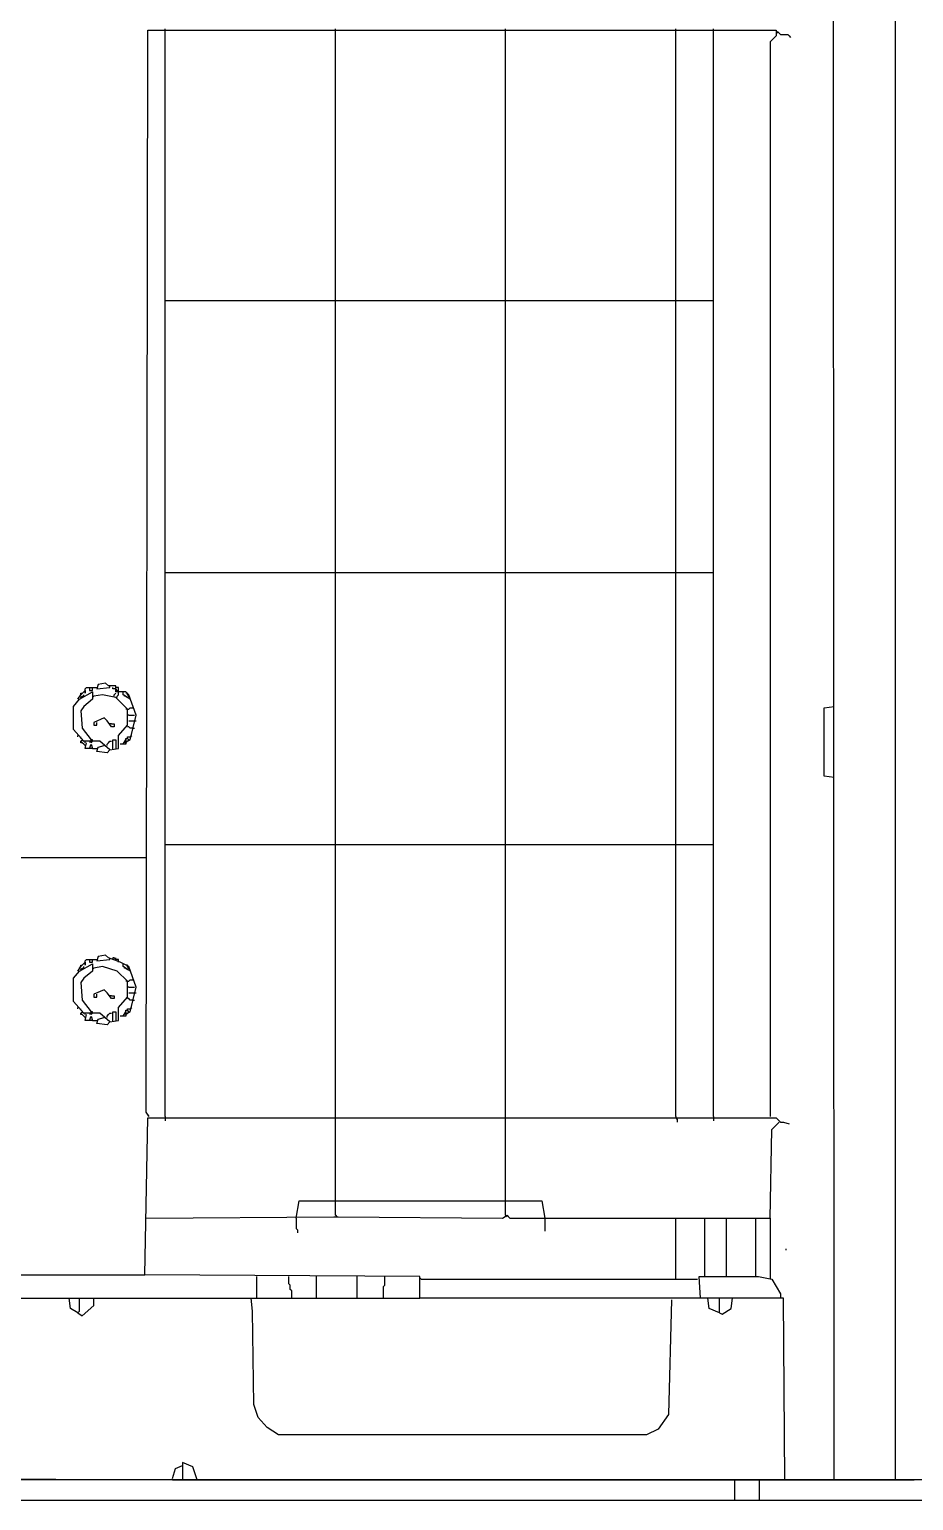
# Model space of a CAD drawing. Extents: x 3792242 to 5145247, y -1546315 to -1031918.
# Drawn here: x 3993022 to 3993451, y -1489490 to -1488775 of the extents above; entities that cross this region are included whole.
import ezdxf

# ---------------------------------------------------------------- set-up
doc = ezdxf.new("R2010")
doc.units = 0
doc.header["$MEASUREMENT"] = 0
doc.layers.add('ZZ-chladenie', color=133, linetype='CONTINUOUS')

msp = doc.modelspace()

# ---------------------------------------------------------------- linework, layer by layer
at = {"layer": 'ZZ-chladenie'}
for p, q in [((3993442.596, -1489480.108), (3993442.596, -1487790.604)), ((3993412.918, -1489480.108), (3993412.211, -1487995.521)), ((3993078.692, -1489301.336), (3993079.398, -1488775.618)), ((3993079.398, -1488775.618), (3993384.654, -1488775.618)), ((3993087.877, -1489303.456), (3993087.877, -1488774.912)), ((3993170.551, -1489303.456), (3993170.551, -1488774.912)), ((3993253.224, -1489303.456), (3993253.224, -1488774.912)), ((3993335.897, -1489303.456), (3993335.897, -1488774.912)), ((3993354.27, -1489303.456), (3993354.27, -1488774.912)), ((3993384.654, -1488775.618), (3993384.654, -1488778.444)), ((3993384.654, -1488778.444), (3993381.827, -1488781.271)), ((3993381.827, -1488781.271), (3993381.827, -1489303.456)), ((3993385.36, -1488777.031), (3993385.36, -1488776.325)), ((3993385.36, -1488776.325), (3993386.067, -1488777.031)), ((3993386.067, -1488777.031), (3993386.774, -1488777.738)), ((3993386.774, -1488777.738), (3993390.306, -1488777.738)), ((3993390.306, -1488777.738), (3993391.013, -1488778.444)), ((3993391.013, -1488778.444), (3993391.72, -1488779.151)), ((3993087.877, -1488907.048), (3993170.551, -1488907.048)), ((3993170.551, -1488907.048), (3993253.224, -1488907.048)), ((3993253.224, -1488907.048), (3993335.897, -1488907.048)), ((3993335.897, -1488907.048), (3993354.27, -1488907.048)), ((3993087.877, -1489039.184), (3993170.551, -1489039.184)), ((3993170.551, -1489039.184), (3993253.224, -1489039.184)), ((3993253.224, -1489039.184), (3993335.897, -1489039.184)), ((3993335.897, -1489039.184), (3993354.27, -1489039.184)), ((3993046.188, -1489100.659), (3993052.547, -1489097.125)), ((3993046.894, -1489098.538), (3993049.014, -1489096.419)), ((3993049.014, -1489095.712), (3993049.72, -1489095.006)), ((3993049.014, -1489096.419), (3993049.014, -1489095.712)), ((3993049.014, -1489096.419), (3993049.014, -1489097.832)), ((3993049.014, -1489097.832), (3993049.014, -1489096.419)), ((3993049.72, -1489095.006), (3993054.667, -1489095.006)), ((3993051.134, -1489095.006), (3993051.134, -1489096.419)), ((3993051.134, -1489096.419), (3993052.547, -1489096.419)), ((3993052.547, -1489096.419), (3993052.547, -1489095.006)), ((3993052.547, -1489097.125), (3993052.547, -1489100.659)), ((3993055.373, -1489093.593), (3993054.667, -1489095.712)), ((3993054.667, -1489095.712), (3993061.027, -1489095.006)), ((3993058.907, -1489092.886), (3993055.373, -1489093.593)), ((3993060.32, -1489094.299), (3993058.907, -1489092.886)), ((3993063.853, -1489094.299), (3993060.32, -1489094.299)), ((3993061.027, -1489095.006), (3993061.027, -1489094.299)), ((3993062.44, -1489095.712), (3993062.44, -1489095.006)), ((3993063.853, -1489095.712), (3993062.44, -1489095.712)), ((3993063.853, -1489097.125), (3993063.853, -1489094.299)), ((3993065.266, -1489095.006), (3993063.853, -1489095.006)), ((3993064.559, -1489096.419), (3993063.853, -1489095.712)), ((3993068.799, -1489097.125), (3993063.853, -1489097.125)), ((3993065.266, -1489097.125), (3993064.559, -1489096.419)), ((3993065.266, -1489097.125), (3993065.266, -1489095.006)), ((3993065.266, -1489098.538), (3993065.266, -1489097.125)), ((3993067.386, -1489098.538), (3993067.386, -1489097.125)), ((3993070.212, -1489098.538), (3993068.799, -1489097.125)), ((3993043.361, -1489104.192), (3993046.188, -1489100.659)), ((3993043.361, -1489115.497), (3993043.361, -1489104.192)), ((3993045.481, -1489100.659), (3993046.894, -1489098.538)), ((3993046.188, -1489099.245), (3993046.894, -1489098.538)), ((3993046.188, -1489099.245), (3993046.894, -1489099.952)), ((3993046.894, -1489099.952), (3993046.188, -1489099.245)), ((3993046.894, -1489098.538), (3993046.894, -1489097.832)), ((3993046.894, -1489097.832), (3993047.601, -1489097.832)), ((3993046.894, -1489099.952), (3993047.601, -1489099.245)), ((3993048.307, -1489104.192), (3993046.894, -1489106.311)), ((3993047.601, -1489099.245), (3993048.307, -1489099.245)), ((3993048.307, -1489099.245), (3993048.307, -1489098.538)), ((3993052.547, -1489100.659), (3993048.307, -1489104.192)), ((3993053.254, -1489099.245), (3993052.547, -1489099.952)), ((3993057.493, -1489098.538), (3993053.254, -1489099.245)), ((3993063.853, -1489099.952), (3993057.493, -1489098.538)), ((3993063.146, -1489098.538), (3993063.853, -1489097.832)), ((3993063.146, -1489099.245), (3993063.146, -1489098.538)), ((3993069.506, -1489105.605), (3993063.853, -1489099.952)), ((3993064.559, -1489099.245), (3993065.266, -1489098.538)), ((3993064.559, -1489099.952), (3993064.559, -1489099.245)), ((3993070.919, -1489100.659), (3993067.386, -1489098.538)), ((3993068.093, -1489099.245), (3993068.093, -1489098.538)), ((3993068.799, -1489099.245), (3993068.093, -1489099.245)), ((3993069.506, -1489097.832), (3993068.799, -1489097.832)), ((3993068.799, -1489099.245), (3993069.506, -1489099.952)), ((3993069.506, -1489098.538), (3993069.506, -1489097.832)), ((3993070.212, -1489099.245), (3993069.506, -1489098.538)), ((3993069.506, -1489099.952), (3993070.212, -1489099.245)), ((3993069.506, -1489099.952), (3993070.212, -1489099.245)), ((3993073.745, -1489108.432), (3993070.212, -1489098.538)), ((3993407.972, -1489104.898), (3993412.918, -1489104.192)), ((3993046.894, -1489106.311), (3993047.601, -1489114.791)), ((3993058.2, -1489109.845), (3993053.254, -1489111.964)), ((3993059.613, -1489111.258), (3993058.2, -1489109.845)), ((3993061.733, -1489114.084), (3993059.613, -1489111.258)), ((3993069.506, -1489105.605), (3993068.799, -1489105.605)), ((3993069.506, -1489105.605), (3993070.212, -1489105.605)), ((3993069.506, -1489113.377), (3993069.506, -1489105.605)), ((3993070.212, -1489108.432), (3993069.506, -1489108.432)), ((3993070.212, -1489105.605), (3993070.919, -1489104.898)), ((3993070.212, -1489108.432), (3993073.039, -1489108.432)), ((3993070.212, -1489111.258), (3993073.039, -1489111.258)), ((3993070.919, -1489104.898), (3993072.332, -1489104.898)), ((3993070.919, -1489120.444), (3993073.745, -1489108.432)), ((3993073.039, -1489111.258), (3993073.745, -1489111.258)), ((3993407.972, -1489138.109), (3993407.972, -1489104.898)), ((3993048.307, -1489121.15), (3993043.361, -1489115.497)), ((3993045.481, -1489119.03), (3993045.481, -1489118.324)), ((3993046.894, -1489119.737), (3993046.894, -1489119.03)), ((3993047.601, -1489114.791), (3993051.841, -1489120.444)), ((3993053.254, -1489111.964), (3993053.254, -1489113.377)), ((3993053.254, -1489113.377), (3993054.667, -1489113.377)), ((3993054.667, -1489113.377), (3993054.667, -1489111.964)), ((3993061.733, -1489112.671), (3993061.027, -1489112.671)), ((3993061.733, -1489112.671), (3993063.146, -1489112.671)), ((3993063.146, -1489114.084), (3993061.733, -1489114.084)), ((3993063.146, -1489112.671), (3993063.146, -1489114.084)), ((3993065.266, -1489118.324), (3993069.506, -1489113.377)), ((3993065.266, -1489124.684), (3993065.266, -1489118.324)), ((3993070.212, -1489114.084), (3993069.506, -1489114.084)), ((3993069.506, -1489119.737), (3993069.506, -1489119.03)), ((3993069.506, -1489119.03), (3993070.919, -1489119.03)), ((3993070.919, -1489114.791), (3993070.212, -1489114.084)), ((3993072.332, -1489114.791), (3993070.919, -1489114.791)), ((3993070.919, -1489119.03), (3993071.625, -1489118.324)), ((3993072.332, -1489114.791), (3993073.039, -1489114.791)), ((3993046.894, -1489121.15), (3993047.601, -1489120.444)), ((3993046.894, -1489121.857), (3993046.894, -1489121.15)), ((3993049.014, -1489123.27), (3993046.894, -1489121.15)), ((3993047.601, -1489121.857), (3993046.894, -1489121.857)), ((3993047.601, -1489120.444), (3993048.307, -1489121.15)), ((3993048.307, -1489122.563), (3993047.601, -1489121.857)), ((3993049.014, -1489121.15), (3993048.307, -1489121.15)), ((3993056.08, -1489121.15), (3993048.307, -1489121.15)), ((3993049.014, -1489123.27), (3993048.307, -1489122.563)), ((3993049.014, -1489121.857), (3993049.014, -1489121.15)), ((3993049.014, -1489124.684), (3993049.72, -1489121.857)), ((3993052.547, -1489124.684), (3993049.014, -1489124.684)), ((3993051.841, -1489120.444), (3993051.134, -1489121.857)), ((3993051.134, -1489124.684), (3993051.841, -1489122.563)), ((3993052.547, -1489120.444), (3993051.841, -1489120.444)), ((3993051.841, -1489121.857), (3993052.547, -1489121.15)), ((3993051.841, -1489122.563), (3993052.547, -1489124.684)), ((3993052.547, -1489121.15), (3993052.547, -1489120.444)), ((3993052.547, -1489124.684), (3993054.667, -1489124.684)), ((3993054.667, -1489126.097), (3993055.373, -1489123.977)), ((3993059.613, -1489126.803), (3993054.667, -1489126.097)), ((3993055.373, -1489123.977), (3993058.2, -1489123.27)), ((3993061.027, -1489125.39), (3993056.08, -1489121.15)), ((3993058.2, -1489123.27), (3993058.2, -1489122.563)), ((3993059.613, -1489122.563), (3993060.32, -1489121.857)), ((3993059.613, -1489123.27), (3993059.613, -1489122.563)), ((3993061.027, -1489125.39), (3993059.613, -1489126.803)), ((3993060.32, -1489121.857), (3993061.027, -1489121.15)), ((3993061.027, -1489125.39), (3993060.32, -1489124.684)), ((3993061.027, -1489121.15), (3993061.733, -1489121.15)), ((3993061.027, -1489125.39), (3993065.266, -1489124.684)), ((3993062.44, -1489125.39), (3993062.44, -1489120.444)), ((3993062.44, -1489120.444), (3993063.853, -1489120.444)), ((3993063.853, -1489120.444), (3993063.853, -1489123.977)), ((3993063.853, -1489123.977), (3993063.853, -1489124.684)), ((3993068.799, -1489122.563), (3993065.973, -1489122.563)), ((3993067.386, -1489122.563), (3993068.799, -1489120.444)), ((3993068.093, -1489121.15), (3993068.799, -1489120.444)), ((3993068.093, -1489121.15), (3993068.799, -1489121.857)), ((3993068.799, -1489121.857), (3993068.093, -1489121.15)), ((3993068.799, -1489120.444), (3993068.799, -1489119.737)), ((3993068.799, -1489119.737), (3993069.506, -1489119.737)), ((3993068.799, -1489120.444), (3993068.799, -1489122.563)), ((3993068.799, -1489121.857), (3993069.506, -1489121.15)), ((3993070.212, -1489120.444), (3993069.506, -1489119.737)), ((3993069.506, -1489121.15), (3993070.212, -1489120.444)), ((3993069.506, -1489121.15), (3993070.919, -1489120.444)), ((3993412.918, -1489138.816), (3993407.972, -1489138.109)), ((3993087.877, -1489171.32), (3993170.551, -1489171.32)), ((3993170.551, -1489171.32), (3993253.224, -1489171.32)), ((3993253.224, -1489171.32), (3993335.897, -1489171.32)), ((3993335.897, -1489171.32), (3993354.27, -1489171.32)), ((3992918.998, -1489177.679), (3993078.692, -1489177.679)), ((3993055.373, -1489225.729), (3993054.667, -1489227.848)), ((3993058.907, -1489225.022), (3993055.373, -1489225.729)), ((3993060.32, -1489226.435), (3993058.907, -1489225.022)), ((3993043.361, -1489236.328), (3993046.188, -1489232.795)), ((3993045.481, -1489232.795), (3993046.894, -1489230.674)), ((3993046.188, -1489232.795), (3993052.547, -1489229.261)), ((3993046.188, -1489231.381), (3993046.894, -1489230.674)), ((3993046.188, -1489231.381), (3993046.894, -1489232.088)), ((3993046.894, -1489232.088), (3993046.188, -1489231.381)), ((3993046.894, -1489230.674), (3993049.014, -1489228.555)), ((3993046.894, -1489230.674), (3993046.894, -1489229.968)), ((3993046.894, -1489229.968), (3993047.601, -1489229.968)), ((3993046.894, -1489232.088), (3993047.601, -1489231.381)), ((3993047.601, -1489231.381), (3993048.307, -1489231.381)), ((3993048.307, -1489231.381), (3993048.307, -1489230.674)), ((3993052.547, -1489232.795), (3993048.307, -1489236.328)), ((3993049.014, -1489227.848), (3993049.72, -1489227.142)), ((3993049.014, -1489228.555), (3993049.014, -1489227.848)), ((3993049.014, -1489228.555), (3993049.014, -1489229.968)), ((3993049.014, -1489229.968), (3993049.014, -1489228.555)), ((3993049.72, -1489227.142), (3993054.667, -1489227.142)), ((3993051.134, -1489227.142), (3993051.134, -1489228.555)), ((3993051.134, -1489228.555), (3993052.547, -1489228.555)), ((3993052.547, -1489228.555), (3993052.547, -1489227.142)), ((3993052.547, -1489229.261), (3993052.547, -1489232.795)), ((3993053.254, -1489231.381), (3993052.547, -1489232.088)), ((3993057.493, -1489230.674), (3993053.254, -1489231.381)), ((3993054.667, -1489227.848), (3993061.027, -1489227.142)), ((3993064.559, -1489232.795), (3993057.493, -1489230.674)), ((3993065.973, -1489228.555), (3993060.32, -1489226.435)), ((3993061.027, -1489227.142), (3993061.027, -1489226.435)), ((3993063.146, -1489226.435), (3993062.44, -1489226.435)), ((3993062.44, -1489226.435), (3993062.44, -1489227.142)), ((3993063.853, -1489227.142), (3993063.146, -1489226.435)), ((3993063.853, -1489227.142), (3993063.853, -1489226.435)), ((3993063.853, -1489227.142), (3993063.853, -1489227.848)), ((3993065.266, -1489227.142), (3993063.853, -1489227.142)), ((3993069.506, -1489237.741), (3993064.559, -1489232.795)), ((3993065.266, -1489228.555), (3993065.266, -1489227.142)), ((3993070.212, -1489230.674), (3993065.973, -1489228.555)), ((3993067.386, -1489230.674), (3993067.386, -1489229.261)), ((3993070.919, -1489232.795), (3993067.386, -1489230.674)), ((3993068.093, -1489231.381), (3993068.093, -1489230.674)), ((3993068.799, -1489231.381), (3993068.093, -1489231.381)), ((3993069.506, -1489229.968), (3993068.799, -1489229.968)), ((3993068.799, -1489231.381), (3993069.506, -1489232.088)), ((3993069.506, -1489230.674), (3993069.506, -1489229.968)), ((3993070.212, -1489231.381), (3993069.506, -1489230.674)), ((3993069.506, -1489232.088), (3993070.212, -1489231.381)), ((3993069.506, -1489232.088), (3993070.212, -1489231.381)), ((3993073.745, -1489240.568), (3993070.212, -1489230.674)), ((3993043.361, -1489247.633), (3993043.361, -1489236.328)), ((3993048.307, -1489236.328), (3993046.894, -1489238.447)), ((3993046.894, -1489238.447), (3993047.601, -1489246.927)), ((3993069.506, -1489237.741), (3993068.799, -1489237.741)), ((3993069.506, -1489237.741), (3993070.212, -1489237.741)), ((3993069.506, -1489245.513), (3993069.506, -1489237.741)), ((3993070.212, -1489240.568), (3993069.506, -1489240.568)), ((3993070.212, -1489237.741), (3993070.919, -1489237.034)), ((3993070.212, -1489240.568), (3993073.039, -1489240.568)), ((3993070.919, -1489237.034), (3993072.332, -1489237.034)), ((3993070.919, -1489252.58), (3993073.745, -1489240.568)), ((3993048.307, -1489253.286), (3993043.361, -1489247.633)), ((3993047.601, -1489246.927), (3993051.841, -1489252.58)), ((3993058.2, -1489241.981), (3993053.254, -1489244.1)), ((3993053.254, -1489244.1), (3993053.254, -1489245.513)), ((3993053.254, -1489245.513), (3993054.667, -1489245.513)), ((3993054.667, -1489245.513), (3993054.667, -1489244.1)), ((3993059.613, -1489243.394), (3993058.2, -1489241.981)), ((3993061.733, -1489246.22), (3993059.613, -1489243.394)), ((3993061.733, -1489244.807), (3993061.027, -1489244.807)), ((3993061.733, -1489244.807), (3993063.146, -1489244.807)), ((3993063.146, -1489246.22), (3993061.733, -1489246.22)), ((3993063.146, -1489244.807), (3993063.146, -1489246.22)), ((3993065.266, -1489250.46), (3993069.506, -1489245.513)), ((3993070.212, -1489246.22), (3993069.506, -1489246.22)), ((3993070.212, -1489243.394), (3993073.039, -1489243.394)), ((3993070.919, -1489246.927), (3993070.212, -1489246.22)), ((3993072.332, -1489246.927), (3993070.919, -1489246.927)), ((3993072.332, -1489246.927), (3993073.039, -1489246.927)), ((3993073.039, -1489243.394), (3993073.745, -1489243.394)), ((3993045.481, -1489251.166), (3993045.481, -1489250.46)), ((3993046.894, -1489251.873), (3993046.894, -1489251.166)), ((3993046.894, -1489253.286), (3993047.601, -1489252.58)), ((3993046.894, -1489253.993), (3993046.894, -1489253.286)), ((3993049.014, -1489255.406), (3993046.894, -1489253.286)), ((3993047.601, -1489253.993), (3993046.894, -1489253.993)), ((3993047.601, -1489252.58), (3993048.307, -1489253.286)), ((3993048.307, -1489254.699), (3993047.601, -1489253.993)), ((3993049.014, -1489253.286), (3993048.307, -1489253.286)), ((3993056.08, -1489253.286), (3993048.307, -1489253.286)), ((3993049.014, -1489255.406), (3993048.307, -1489254.699)), ((3993049.014, -1489253.993), (3993049.014, -1489253.286)), ((3993049.014, -1489256.82), (3993049.72, -1489253.993)), ((3993051.841, -1489252.58), (3993051.134, -1489253.993)), ((3993051.134, -1489256.82), (3993051.841, -1489254.699)), ((3993052.547, -1489252.58), (3993051.841, -1489252.58)), ((3993051.841, -1489253.993), (3993052.547, -1489253.286)), ((3993051.841, -1489254.699), (3993052.547, -1489256.82)), ((3993052.547, -1489253.286), (3993052.547, -1489252.58)), ((3993061.027, -1489257.526), (3993056.08, -1489253.286)), ((3993058.2, -1489255.406), (3993058.2, -1489254.699)), ((3993059.613, -1489254.699), (3993060.32, -1489253.993)), ((3993059.613, -1489255.406), (3993059.613, -1489254.699)), ((3993060.32, -1489253.993), (3993061.027, -1489253.286)), ((3993061.027, -1489253.286), (3993061.733, -1489253.286)), ((3993062.44, -1489257.526), (3993062.44, -1489252.58)), ((3993062.44, -1489252.58), (3993063.853, -1489252.58)), ((3993063.853, -1489252.58), (3993063.853, -1489256.113)), ((3993065.266, -1489256.82), (3993065.266, -1489250.46)), ((3993068.799, -1489254.699), (3993065.973, -1489254.699)), ((3993067.386, -1489254.699), (3993068.799, -1489252.58)), ((3993068.093, -1489253.286), (3993068.799, -1489252.58)), ((3993068.093, -1489253.286), (3993068.799, -1489253.993)), ((3993068.799, -1489253.993), (3993068.093, -1489253.286)), ((3993068.799, -1489252.58), (3993068.799, -1489251.873)), ((3993068.799, -1489251.873), (3993069.506, -1489251.873)), ((3993068.799, -1489252.58), (3993068.799, -1489254.699)), ((3993068.799, -1489253.993), (3993069.506, -1489253.286)), ((3993069.506, -1489251.873), (3993069.506, -1489251.166)), ((3993069.506, -1489251.166), (3993070.919, -1489251.166)), ((3993070.212, -1489252.58), (3993069.506, -1489251.873)), ((3993069.506, -1489253.286), (3993070.212, -1489252.58)), ((3993069.506, -1489253.286), (3993070.919, -1489252.58)), ((3993070.919, -1489251.166), (3993071.625, -1489250.46)), ((3993052.547, -1489256.82), (3993049.014, -1489256.82)), ((3993052.547, -1489256.82), (3993054.667, -1489256.82)), ((3993054.667, -1489258.233), (3993055.373, -1489256.113)), ((3993059.613, -1489258.939), (3993054.667, -1489258.233)), ((3993055.373, -1489256.113), (3993058.2, -1489255.406)), ((3993061.027, -1489257.526), (3993059.613, -1489258.939)), ((3993061.027, -1489257.526), (3993060.32, -1489256.82)), ((3993061.027, -1489257.526), (3993065.266, -1489256.82)), ((3993063.853, -1489256.113), (3993063.853, -1489256.82)), ((3993077.985, -1489380.476), (3993079.398, -1489304.162)), ((3993080.105, -1489303.456), (3993078.692, -1489301.336)), ((3993080.105, -1489303.456), (3993079.398, -1489302.749)), ((3993079.398, -1489304.162), (3993384.654, -1489304.162)), ((3993087.877, -1489303.456), (3993087.877, -1489305.575)), ((3993170.551, -1489343.732), (3993170.551, -1489303.456)), ((3993253.224, -1489343.732), (3993253.224, -1489303.456)), ((3993335.897, -1489303.456), (3993335.897, -1489304.162)), ((3993335.897, -1489304.162), (3993336.604, -1489304.869)), ((3993336.604, -1489304.869), (3993336.604, -1489306.282)), ((3993354.27, -1489303.456), (3993354.27, -1489305.575)), ((3993384.654, -1489304.162), (3993386.774, -1489306.282)), ((3993381.827, -1489352.918), (3993382.534, -1489309.815)), ((3993382.534, -1489309.815), (3993386.067, -1489306.282)), ((3993386.774, -1489306.282), (3993388.187, -1489306.282)), ((3993388.187, -1489306.282), (3993391.013, -1489306.988)), ((3993151.472, -1489352.918), (3993152.886, -1489344.439)), ((3993152.886, -1489344.439), (3993270.89, -1489344.439)), ((3993170.551, -1489351.505), (3993170.551, -1489343.732)), ((3993253.224, -1489351.505), (3993253.224, -1489343.732)), ((3993270.89, -1489344.439), (3993272.303, -1489352.918)), ((3993078.692, -1489352.918), (3993169.844, -1489352.212)), ((3993151.472, -1489352.918), (3993151.472, -1489357.865)), ((3993169.844, -1489352.212), (3993171.964, -1489352.212)), ((3993170.551, -1489351.505), (3993171.257, -1489352.212)), ((3993171.964, -1489352.212), (3993251.811, -1489352.918)), ((3993251.811, -1489352.918), (3993253.931, -1489351.505)), ((3993253.224, -1489351.505), (3993253.931, -1489352.212)), ((3993253.931, -1489351.505), (3993255.344, -1489352.918)), ((3993255.344, -1489352.918), (3993335.897, -1489352.918)), ((3993272.303, -1489352.918), (3993272.303, -1489359.278)), ((3993335.897, -1489382.596), (3993335.897, -1489352.918)), ((3993335.897, -1489352.918), (3993381.827, -1489352.918)), ((3993350.03, -1489381.183), (3993350.03, -1489352.918)), ((3993360.629, -1489381.183), (3993360.629, -1489352.918)), ((3993374.761, -1489381.183), (3993374.761, -1489352.918)), ((3993381.827, -1489352.918), (3993381.827, -1489381.889)), ((3993151.472, -1489357.865), (3993152.179, -1489358.571)), ((3993152.179, -1489358.571), (3993152.179, -1489359.984)), ((3993389.6, -1489368.464), (3993389.6, -1489367.757)), ((3992918.998, -1489380.476), (3993077.985, -1489380.476)), ((3993211.534, -1489381.183), (3993077.985, -1489380.476)), ((3993132.394, -1489391.782), (3993132.394, -1489381.183)), ((3993147.939, -1489384.716), (3993147.939, -1489381.183)), ((3993161.365, -1489391.782), (3993161.365, -1489381.183)), ((3993181.15, -1489391.782), (3993181.15, -1489381.183)), ((3993194.576, -1489385.422), (3993194.576, -1489381.183)), ((3993211.534, -1489391.782), (3993211.534, -1489381.183)), ((3993212.241, -1489382.596), (3993211.534, -1489381.889)), ((3993212.241, -1489382.596), (3993346.497, -1489382.596)), ((3993347.91, -1489391.782), (3993347.204, -1489381.183)), ((3993347.204, -1489381.183), (3993376.174, -1489381.183)), ((3993376.174, -1489381.183), (3993382.534, -1489382.596)), ((3993381.827, -1489381.889), (3993381.827, -1489382.596)), ((3993382.534, -1489382.596), (3993386.774, -1489389.662)), ((3993148.646, -1489385.422), (3993147.939, -1489384.716)), ((3993148.646, -1489387.542), (3993148.646, -1489385.422)), ((3993149.352, -1489388.249), (3993148.646, -1489387.542)), ((3993149.352, -1489391.782), (3993149.352, -1489388.249)), ((3993193.869, -1489386.129), (3993194.576, -1489385.422)), ((3993193.869, -1489391.782), (3993193.869, -1489386.129)), ((3993386.774, -1489389.662), (3993386.774, -1489391.782)), ((3992926.771, -1489391.782), (3993211.534, -1489391.782)), ((3993041.948, -1489396.728), (3993041.241, -1489391.782)), ((3993045.481, -1489398.848), (3993041.948, -1489396.728)), ((3993046.188, -1489398.141), (3993046.188, -1489391.782)), ((3993047.601, -1489400.261), (3993053.254, -1489395.315)), ((3993053.254, -1489395.315), (3993053.254, -1489391.782)), ((3993130.274, -1489398.141), (3993129.568, -1489391.782)), ((3993388.187, -1489391.782), (3993211.534, -1489391.782)), ((3993333.778, -1489392.488), (3993332.365, -1489448.31)), ((3993352.149, -1489396.728), (3993351.443, -1489391.782)), ((3993357.096, -1489398.848), (3993352.149, -1489396.728)), ((3993357.096, -1489398.848), (3993357.096, -1489391.782)), ((3993358.509, -1489399.554), (3993362.749, -1489396.728)), ((3993362.749, -1489396.728), (3993363.456, -1489391.782)), ((3993388.893, -1489480.108), (3993388.187, -1489391.782)), ((3993045.481, -1489398.848), (3993046.188, -1489398.141)), ((3993045.481, -1489398.848), (3993047.601, -1489400.261)), ((3993130.981, -1489443.365), (3993130.274, -1489398.141)), ((3993357.096, -1489398.848), (3993358.509, -1489399.554)), ((3993133.1, -1489449.724), (3993130.981, -1489443.365)), ((3993137.341, -1489454.67), (3993133.1, -1489449.724)), ((3993142.993, -1489458.203), (3993137.341, -1489454.67)), ((3993332.365, -1489448.31), (3993327.418, -1489455.376)), ((3993321.765, -1489458.203), (3993142.993, -1489458.203)), ((3993327.418, -1489455.376), (3993321.765, -1489458.203)), ((3993091.411, -1489479.401), (3993092.824, -1489474.455)), ((3993092.824, -1489474.455), (3993096.357, -1489473.042)), ((3993101.303, -1489473.749), (3993096.357, -1489471.628)), ((3993096.357, -1489471.628), (3993096.357, -1489479.401)), ((3993103.423, -1489480.108), (3993101.303, -1489473.749)), ((3994798.012, -1489480.108), (3992432.358, -1489480.108)), ((3992986.126, -1489479.401), (3993091.411, -1489480.108)), ((3993091.411, -1489480.108), (3993451.781, -1489480.108)), ((3993096.357, -1489479.401), (3993096.357, -1489480.108)), ((3993364.611, -1489490.108), (3993364.611, -1489480.108)), ((3993376.611, -1489490.108), (3993376.611, -1489480.108)), ((3994743.012, -1489490.108), (3992487.358, -1489490.108))]:
    msp.add_line(p, q, dxfattribs=at)

doc.saveas('drawing.dxf')
